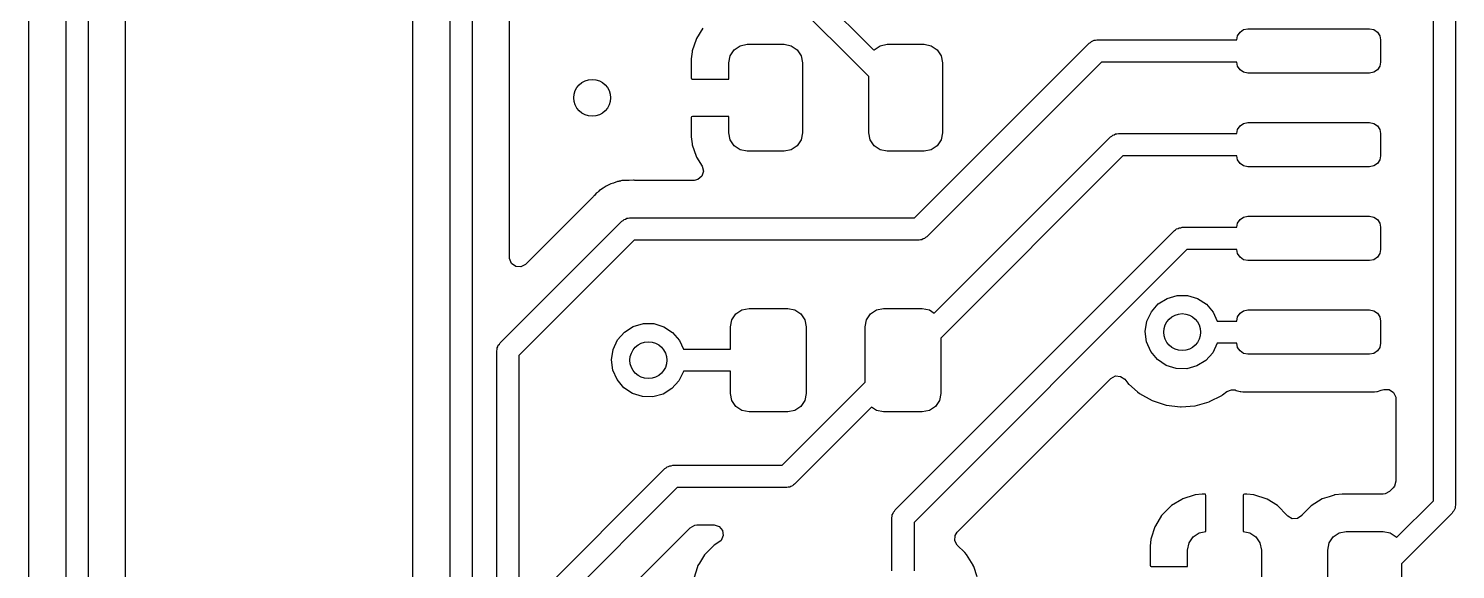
# Model space of a CAD drawing. Extents: x 41 to 172, y -227 to -42.
# Drawn here: x 59.67 to 79.02, y -114.72 to -107.39 of the extents above; entities that cross this region are included whole.
import ezdxf

# ---------------------------------------------------------------- set-up
doc = ezdxf.new("R2010")
doc.units = 0
doc.layers.add('BLACK', color=7, linetype='CONTINUOUS')

msp = doc.modelspace()

# ---------------------------------------------------------------- linework, layer by layer
at = {"layer": 'BLACK', "linetype": 'CONTINUOUS'}
for p, q in [((60.175, -123.444), (60.175, -90.5194)), ((60.475, -90.5216), (60.475, -123.382)), ((59.6665, -90.9712), (59.6665, -123.362)), ((60.9835, -123.119), (60.9835, -90.9712)), ((79.017, -98.872), (79.017, -113.853)), ((64.8735, -102.526), (64.8735, -126.13)), ((65.382, -126.212), (65.382, -102.489)), ((65.682, -102.551), (65.682, -126.15)), ((66.1905, -110.501), (66.1905, -102.814)), ((78.717, -113.791), (78.717, -102.932)), ((69.8495, -106.406), (71.1301, -107.687)), ((71.062, -108.043), (69.5934, -106.575)), ((68.8092, -107.389), (68.7242, -107.527)), ((68.718, -107.54), (68.6669, -107.695)), ((68.7242, -107.527), (68.718, -107.54)), ((74.0491, -107.59), (74.0662, -107.58)), ((74.0662, -107.58), (74.0802, -107.566)), ((74.0802, -107.566), (74.0992, -107.561)), ((74.0992, -107.561), (74.1163, -107.551)), ((74.1163, -107.551), (74.1361, -107.551)), ((74.1361, -107.551), (74.1552, -107.546)), ((74.1552, -107.546), (76.052, -107.546)), ((76.052, -107.546), (76.0634, -107.489)), ((76.0634, -107.489), (76.0959, -107.44)), ((76.0959, -107.44), (76.1446, -107.407)), ((76.1446, -107.407), (76.202, -107.396)), ((76.202, -107.396), (77.852, -107.396)), ((77.852, -107.396), (77.9094, -107.407)), ((77.9094, -107.407), (77.9581, -107.44)), ((77.9581, -107.44), (77.9906, -107.489)), ((77.9906, -107.489), (78.002, -107.546)), ((78.002, -107.546), (78.002, -107.846)), ((68.664, -107.708), (68.6543, -107.802)), ((68.6669, -107.695), (68.664, -107.708)), ((69.162, -107.856), (69.181, -107.76)), ((69.181, -107.76), (69.2352, -107.679)), ((69.2352, -107.679), (69.3163, -107.625)), ((69.3163, -107.625), (69.412, -107.606)), ((69.412, -107.606), (69.912, -107.606)), ((69.912, -107.606), (70.0077, -107.625)), ((70.0077, -107.625), (70.0888, -107.679)), ((70.0888, -107.679), (70.143, -107.76)), ((70.143, -107.76), (70.162, -107.856)), ((71.1301, -107.687), (71.1352, -107.679)), ((71.1352, -107.679), (71.2163, -107.625)), ((71.2163, -107.625), (71.312, -107.606)), ((71.312, -107.606), (71.812, -107.606)), ((71.68, -109.959), (74.0491, -107.59)), ((71.812, -107.606), (71.9077, -107.625)), ((71.9077, -107.625), (71.9888, -107.679)), ((71.9888, -107.679), (72.043, -107.76)), ((72.043, -107.76), (72.062, -107.856)), ((68.6543, -107.802), (68.654, -107.809)), ((68.654, -107.809), (68.654, -108.059)), ((69.162, -108.077), (69.162, -107.856)), ((70.162, -107.856), (70.162, -108.806)), ((74.2173, -107.846), (71.8482, -110.215)), ((72.062, -107.856), (72.062, -108.806)), ((76.052, -107.846), (74.2173, -107.846)), ((76.0634, -107.903), (76.052, -107.846)), ((76.0959, -107.952), (76.0634, -107.903)), ((76.1446, -107.985), (76.0959, -107.952)), ((77.9581, -107.952), (77.9094, -107.985)), ((77.9906, -107.903), (77.9581, -107.952)), ((78.002, -107.846), (77.9906, -107.903)), ((68.654, -108.059), (68.6585, -108.074)), ((68.6585, -108.074), (68.6599, -108.075)), ((68.6599, -108.075), (68.6675, -108.077)), ((68.6675, -108.077), (69.162, -108.077)), ((71.062, -108.806), (71.062, -108.043)), ((76.202, -107.996), (76.1446, -107.985)), ((77.852, -107.996), (76.202, -107.996)), ((77.9094, -107.985), (77.852, -107.996)), ((68.6557, -108.591), (68.654, -108.599)), ((68.654, -108.599), (68.654, -108.853)), ((68.6569, -108.589), (68.6557, -108.591)), ((68.6721, -108.585), (68.6569, -108.589)), ((69.162, -108.585), (68.6721, -108.585)), ((69.162, -108.806), (69.162, -108.585)), ((76.0634, -108.759), (76.0959, -108.71)), ((76.0959, -108.71), (76.1446, -108.677)), ((76.1446, -108.677), (76.202, -108.666)), ((76.202, -108.666), (77.852, -108.666)), ((77.852, -108.666), (77.9094, -108.677)), ((77.9094, -108.677), (77.9581, -108.71)), ((77.9581, -108.71), (77.9906, -108.759)), ((68.654, -108.853), (68.6543, -108.86)), ((68.6543, -108.86), (68.6643, -108.955)), ((69.181, -108.902), (69.162, -108.806)), ((69.2352, -108.983), (69.181, -108.902)), ((70.143, -108.902), (70.0888, -108.983)), ((70.162, -108.806), (70.143, -108.902)), ((71.081, -108.902), (71.062, -108.806)), ((71.1352, -108.983), (71.081, -108.902)), ((71.949, -111.25), (74.3394, -108.86)), ((72.043, -108.902), (71.9888, -108.983)), ((72.062, -108.806), (72.043, -108.902)), ((74.3394, -108.86), (74.3565, -108.85)), ((74.3565, -108.85), (74.3705, -108.836)), ((74.3705, -108.836), (74.3896, -108.831)), ((74.3896, -108.831), (74.4067, -108.821)), ((74.4067, -108.821), (74.4264, -108.821)), ((74.4264, -108.821), (74.4455, -108.816)), ((74.4455, -108.816), (76.052, -108.816)), ((76.052, -108.816), (76.0634, -108.759)), ((77.9906, -108.759), (78.002, -108.816)), ((78.002, -108.816), (78.002, -109.116)), ((68.6643, -108.955), (68.6671, -108.969)), ((68.6671, -108.969), (68.7186, -109.123)), ((68.7186, -109.123), (68.7248, -109.136)), ((68.7248, -109.136), (68.8004, -109.258)), ((69.3163, -109.037), (69.2352, -108.983)), ((69.412, -109.056), (69.3163, -109.037)), ((69.912, -109.056), (69.412, -109.056)), ((70.0077, -109.037), (69.912, -109.056)), ((70.0888, -108.983), (70.0077, -109.037)), ((71.2163, -109.037), (71.1352, -108.983)), ((71.312, -109.056), (71.2163, -109.037)), ((71.812, -109.056), (71.312, -109.056)), ((71.9077, -109.037), (71.812, -109.056)), ((71.9888, -108.983), (71.9077, -109.037)), ((74.5076, -109.116), (72.037, -111.587)), ((76.052, -109.116), (74.5076, -109.116)), ((76.0634, -109.173), (76.052, -109.116)), ((78.002, -109.116), (77.9906, -109.173)), ((68.8192, -109.327), (68.7981, -109.394)), ((68.8004, -109.258), (68.8192, -109.327)), ((76.0959, -109.222), (76.0634, -109.173)), ((76.1446, -109.255), (76.0959, -109.222)), ((76.202, -109.266), (76.1446, -109.255)), ((77.852, -109.266), (76.202, -109.266)), ((77.9094, -109.255), (77.852, -109.266)), ((77.9581, -109.222), (77.9094, -109.255)), ((77.9906, -109.173), (77.9581, -109.222)), ((67.5182, -109.519), (67.4982, -109.527)), ((67.5359, -109.511), (67.5182, -109.519)), ((67.5544, -109.5), (67.5359, -109.511)), ((67.562, -109.498), (67.5544, -109.5)), ((67.5987, -109.487), (67.562, -109.498)), ((67.562, -109.498), (67.562, -109.498)), ((67.61, -109.483), (67.5987, -109.487)), ((67.6456, -109.469), (67.61, -109.483)), ((67.6529, -109.466), (67.6456, -109.469)), ((67.6456, -109.469), (67.6456, -109.469)), ((67.6707, -109.464), (67.6529, -109.466)), ((67.6742, -109.463), (67.6707, -109.464)), ((67.6936, -109.459), (67.6742, -109.463)), ((67.7003, -109.457), (67.6936, -109.459)), ((67.7142, -109.453), (67.7003, -109.457)), ((67.7221, -109.453), (67.7142, -109.453)), ((67.7276, -109.453), (67.7221, -109.453)), ((67.7221, -109.453), (67.7221, -109.453)), ((67.7604, -109.452), (67.7276, -109.453)), ((67.7722, -109.451), (67.7604, -109.452)), ((67.7726, -109.451), (67.7722, -109.451)), ((67.7766, -109.45), (67.7726, -109.451)), ((67.7726, -109.451), (67.7726, -109.451)), ((67.8056, -109.45), (67.7766, -109.45)), ((67.8096, -109.45), (67.8056, -109.45)), ((67.8725, -109.448), (67.8096, -109.45)), ((67.8805, -109.448), (67.8725, -109.448)), ((67.8725, -109.448), (67.8725, -109.448)), ((67.8882, -109.45), (67.8805, -109.448)), ((67.9001, -109.45), (67.8882, -109.45)), ((68.6933, -109.45), (67.9001, -109.45)), ((68.7436, -109.44), (68.6933, -109.45)), ((68.7981, -109.394), (68.7436, -109.44)), ((67.3262, -109.67), (66.4056, -110.59)), ((67.3342, -109.661), (67.3262, -109.67)), ((67.3395, -109.654), (67.3342, -109.661)), ((67.3636, -109.625), (67.3395, -109.654)), ((67.381, -109.613), (67.3636, -109.625)), ((67.396, -109.6), (67.381, -109.613)), ((67.4112, -109.585), (67.396, -109.6)), ((67.418, -109.581), (67.4112, -109.585)), ((67.451, -109.561), (67.418, -109.581)), ((67.418, -109.581), (67.418, -109.581)), ((67.4609, -109.555), (67.451, -109.561)), ((67.4982, -109.527), (67.4609, -109.555)), ((66.0609, -111.654), (67.7119, -110.003)), ((67.7119, -110.003), (67.729, -109.993)), ((67.729, -109.993), (67.743, -109.979)), ((67.743, -109.979), (67.7621, -109.974)), ((67.7621, -109.974), (67.7792, -109.964)), ((67.7792, -109.964), (67.7989, -109.964)), ((67.7989, -109.964), (67.818, -109.959)), ((67.818, -109.959), (71.68, -109.959)), ((75.236, -110.106), (75.2551, -110.101)), ((75.2551, -110.101), (75.2722, -110.091)), ((75.2722, -110.091), (75.2919, -110.091)), ((75.2919, -110.091), (75.311, -110.086)), ((75.311, -110.086), (76.052, -110.086)), ((76.052, -110.086), (76.0634, -110.029)), ((76.0634, -110.029), (76.0959, -109.98)), ((76.0959, -109.98), (76.1446, -109.947)), ((76.1446, -109.947), (76.202, -109.936)), ((76.202, -109.936), (77.852, -109.936)), ((77.852, -109.936), (77.9094, -109.947)), ((77.9094, -109.947), (77.9581, -109.98)), ((77.9581, -109.98), (77.9906, -110.029)), ((77.9906, -110.029), (78.002, -110.086)), ((78.002, -110.086), (78.002, -110.386)), ((67.8801, -110.259), (66.317, -111.822)), ((71.7422, -110.259), (67.8801, -110.259)), ((71.4184, -113.916), (75.2049, -110.13)), ((71.7612, -110.254), (71.7422, -110.259)), ((71.781, -110.254), (71.7612, -110.254)), ((71.7981, -110.244), (71.781, -110.254)), ((71.8172, -110.239), (71.7981, -110.244)), ((71.8311, -110.225), (71.8172, -110.239)), ((71.8482, -110.215), (71.8311, -110.225)), ((75.2049, -110.13), (75.222, -110.12)), ((75.222, -110.12), (75.236, -110.106)), ((75.3731, -110.386), (71.6745, -114.085)), ((76.052, -110.386), (75.3731, -110.386)), ((76.0634, -110.443), (76.052, -110.386)), ((76.0959, -110.492), (76.0634, -110.443)), ((77.9906, -110.443), (77.9581, -110.492)), ((78.002, -110.386), (77.9906, -110.443)), ((66.1908, -110.51), (66.1905, -110.501)), ((66.2156, -110.577), (66.1908, -110.51)), ((66.2725, -110.619), (66.2156, -110.577)), ((66.3433, -110.624), (66.2725, -110.619)), ((66.4056, -110.59), (66.3433, -110.624)), ((76.1446, -110.525), (76.0959, -110.492)), ((76.202, -110.536), (76.1446, -110.525)), ((77.852, -110.536), (76.202, -110.536)), ((77.9094, -110.525), (77.852, -110.536)), ((77.9581, -110.492), (77.9094, -110.525)), ((74.9869, -111.125), (75.1068, -111.05)), ((75.1068, -111.05), (75.2431, -111.011)), ((75.2431, -111.011), (75.3849, -111.011)), ((75.3849, -111.011), (75.5207, -111.052)), ((75.5207, -111.052), (75.6397, -111.129)), ((69.206, -111.341), (69.2602, -111.26)), ((69.2602, -111.26), (69.3413, -111.206)), ((69.3413, -111.206), (69.437, -111.187)), ((69.437, -111.187), (69.962, -111.187)), ((69.962, -111.187), (70.0577, -111.206)), ((70.0577, -111.206), (70.1388, -111.26)), ((70.1388, -111.26), (70.193, -111.341)), ((71.031, -111.341), (71.0852, -111.26)), ((71.0852, -111.26), (71.1663, -111.206)), ((71.1663, -111.206), (71.262, -111.187)), ((71.262, -111.187), (71.787, -111.187)), ((71.787, -111.187), (71.8827, -111.206)), ((71.8827, -111.206), (71.949, -111.25)), ((74.8328, -111.36), (74.8931, -111.231)), ((74.8931, -111.231), (74.9869, -111.125)), ((75.6397, -111.129), (75.7322, -111.237)), ((75.7322, -111.237), (75.7865, -111.356)), ((76.0634, -111.299), (76.0959, -111.25)), ((76.0959, -111.25), (76.1446, -111.217)), ((76.1446, -111.217), (76.202, -111.206)), ((76.202, -111.206), (77.852, -111.206)), ((77.852, -111.206), (77.9094, -111.217)), ((77.9094, -111.217), (77.9581, -111.25)), ((77.9581, -111.25), (77.9906, -111.299)), ((67.7479, -111.506), (67.8678, -111.431)), ((67.8678, -111.431), (68.0041, -111.392)), ((68.0041, -111.392), (68.1459, -111.392)), ((68.1459, -111.392), (68.2817, -111.433)), ((68.2817, -111.433), (68.4007, -111.51)), ((69.187, -111.437), (69.206, -111.341)), ((69.187, -111.737), (69.187, -111.437)), ((70.193, -111.341), (70.212, -111.437)), ((70.212, -111.437), (70.212, -112.337)), ((71.012, -111.437), (71.031, -111.341)), ((71.012, -112.187), (71.012, -111.437)), ((74.811, -111.5), (74.8328, -111.36)), ((75.7865, -111.356), (76.052, -111.356)), ((76.052, -111.356), (76.0634, -111.299)), ((77.9906, -111.299), (78.002, -111.356)), ((78.002, -111.356), (78.002, -111.656)), ((67.5938, -111.741), (67.6541, -111.612)), ((67.6541, -111.612), (67.7479, -111.506)), ((68.4007, -111.51), (68.4932, -111.618)), ((68.4932, -111.618), (68.5475, -111.737)), ((72.037, -111.587), (72.037, -112.337)), ((74.8294, -111.64), (74.811, -111.5)), ((74.8865, -111.77), (74.8294, -111.64)), ((66.017, -111.76), (66.0221, -111.741)), ((66.017, -122.832), (66.017, -111.76)), ((66.0221, -111.721), (66.032, -111.704)), ((66.0221, -111.741), (66.0221, -111.721)), ((66.032, -111.704), (66.0371, -111.685)), ((66.0371, -111.685), (66.0511, -111.671)), ((66.0511, -111.671), (66.0609, -111.654)), ((66.317, -111.822), (66.317, -122.77)), ((67.572, -111.881), (67.5938, -111.741)), ((68.5475, -111.737), (69.187, -111.737)), ((74.9777, -111.879), (74.8865, -111.77)), ((75.7255, -111.786), (75.6304, -111.891)), ((75.7873, -111.658), (75.7255, -111.786)), ((75.7877, -111.656), (75.7873, -111.658)), ((76.052, -111.656), (75.7877, -111.656)), ((76.0634, -111.713), (76.052, -111.656)), ((76.0959, -111.762), (76.0634, -111.713)), ((76.1446, -111.795), (76.0959, -111.762)), ((76.202, -111.806), (76.1446, -111.795)), ((77.852, -111.806), (76.202, -111.806)), ((77.9094, -111.795), (77.852, -111.806)), ((77.9581, -111.762), (77.9094, -111.795)), ((77.9906, -111.713), (77.9581, -111.762)), ((78.002, -111.656), (77.9906, -111.713)), ((67.5904, -112.021), (67.572, -111.881)), ((67.6475, -112.151), (67.5904, -112.021)), ((68.5483, -112.039), (68.4865, -112.167)), ((68.5487, -112.037), (68.5483, -112.039)), ((69.187, -112.037), (68.5487, -112.037)), ((69.187, -112.337), (69.187, -112.037)), ((75.0957, -111.957), (74.9777, -111.879)), ((75.2311, -112), (75.0957, -111.957)), ((75.3728, -112.002), (75.2311, -112)), ((75.5096, -111.965), (75.3728, -112.002)), ((75.6304, -111.891), (75.5096, -111.965)), ((67.7387, -112.26), (67.6475, -112.151)), ((68.4865, -112.167), (68.3914, -112.272)), ((69.8876, -113.312), (71.012, -112.187)), ((72.2615, -114.217), (74.3433, -112.135)), ((74.3433, -112.135), (74.4056, -112.101)), ((74.4056, -112.101), (74.4764, -112.106)), ((74.4764, -112.106), (74.5312, -112.146)), ((74.5312, -112.146), (74.5729, -112.198)), ((74.5729, -112.198), (74.582, -112.21)), ((74.582, -112.21), (74.5867, -112.214)), ((74.5867, -112.214), (74.5867, -112.214)), ((74.5867, -112.214), (74.7049, -112.314)), ((67.8567, -112.338), (67.7387, -112.26)), ((67.9921, -112.381), (67.8567, -112.338)), ((68.1338, -112.383), (67.9921, -112.381)), ((68.2706, -112.346), (68.1338, -112.383)), ((68.3914, -112.272), (68.2706, -112.346)), ((69.206, -112.433), (69.187, -112.337)), ((70.212, -112.337), (70.193, -112.433)), ((72.037, -112.337), (72.018, -112.433)), ((74.7049, -112.314), (74.7326, -112.338)), ((74.7326, -112.338), (74.9053, -112.435)), ((75.683, -112.448), (75.8485, -112.364)), ((75.8485, -112.364), (75.854, -112.362)), ((75.8485, -112.364), (75.8485, -112.364)), ((75.854, -112.362), (75.8589, -112.358)), ((75.8589, -112.358), (75.9161, -112.313)), ((75.8589, -112.358), (75.8589, -112.358)), ((75.9161, -112.313), (75.9821, -112.287)), ((75.9821, -112.287), (76.0288, -112.291)), ((76.0288, -112.291), (76.0442, -112.296)), ((76.0442, -112.296), (76.0982, -112.312)), ((76.0982, -112.312), (76.1046, -112.312)), ((76.1046, -112.312), (76.1046, -112.312)), ((76.1046, -112.312), (76.133, -112.314)), ((76.133, -112.314), (76.133, -112.314)), ((76.133, -112.314), (76.1355, -112.314)), ((76.1355, -112.314), (77.9185, -112.314)), ((77.9185, -112.314), (77.9209, -112.314)), ((77.9209, -112.314), (77.921, -112.314)), ((77.921, -112.314), (77.9494, -112.312)), ((77.9494, -112.312), (77.9494, -112.312)), ((77.9494, -112.312), (77.9558, -112.312)), ((77.9558, -112.312), (77.962, -112.31)), ((77.962, -112.31), (78.0112, -112.295)), ((77.962, -112.31), (77.962, -112.31)), ((78.0112, -112.295), (78.0473, -112.285)), ((78.0473, -112.285), (78.1183, -112.285)), ((78.1183, -112.285), (78.178, -112.324)), ((78.178, -112.324), (78.2073, -112.388)), ((78.2073, -112.388), (78.2085, -112.406)), ((78.2085, -112.406), (78.2085, -113.528)), ((69.2602, -112.514), (69.206, -112.433)), ((69.3413, -112.568), (69.2602, -112.514)), ((69.437, -112.587), (69.3413, -112.568)), ((69.962, -112.587), (69.437, -112.587)), ((70.0577, -112.568), (69.962, -112.587)), ((71.1, -112.524), (70.0558, -113.568)), ((70.1388, -112.514), (70.0577, -112.568)), ((70.193, -112.433), (70.1388, -112.514)), ((71.1663, -112.568), (71.1, -112.524)), ((71.262, -112.587), (71.1663, -112.568)), ((71.787, -112.587), (71.262, -112.587)), ((71.8827, -112.568), (71.787, -112.587)), ((71.9638, -112.514), (71.8827, -112.568)), ((72.018, -112.433), (71.9638, -112.514)), ((74.9053, -112.435), (75.0934, -112.496)), ((75.0934, -112.496), (75.2898, -112.519)), ((75.2898, -112.519), (75.2959, -112.519)), ((75.2959, -112.519), (75.4808, -112.504)), ((75.2959, -112.519), (75.2959, -112.519)), ((75.4808, -112.504), (75.4808, -112.504)), ((75.4808, -112.504), (75.487, -112.504)), ((75.487, -112.504), (75.6775, -112.451)), ((75.6775, -112.451), (75.683, -112.448)), ((75.683, -112.448), (75.683, -112.448)), ((66.5689, -115.083), (68.2961, -113.356)), ((68.2961, -113.356), (68.3132, -113.346)), ((68.3132, -113.346), (68.3272, -113.332)), ((68.3272, -113.332), (68.3463, -113.327)), ((68.3463, -113.327), (68.3634, -113.317)), ((68.3634, -113.317), (68.3831, -113.317)), ((68.3831, -113.317), (68.4022, -113.312)), ((68.4022, -113.312), (69.8876, -113.312)), ((70.0387, -113.578), (70.0247, -113.592)), ((70.0558, -113.568), (70.0387, -113.578)), ((78.2085, -113.528), (78.1885, -113.596)), ((68.4643, -113.612), (66.825, -115.251)), ((69.9497, -113.612), (68.4643, -113.612)), ((69.9688, -113.607), (69.9497, -113.612)), ((69.9885, -113.607), (69.9688, -113.607)), ((70.0056, -113.597), (69.9885, -113.607)), ((70.0247, -113.592), (70.0056, -113.597)), ((75.305, -113.773), (75.1672, -113.858)), ((75.3182, -113.767), (75.305, -113.773)), ((75.4724, -113.715), (75.3182, -113.767)), ((75.4858, -113.712), (75.4724, -113.715)), ((75.5814, -113.702), (75.4858, -113.712)), ((75.5879, -113.702), (75.5814, -113.702)), ((75.6175, -113.702), (75.5879, -113.702)), ((75.6251, -113.704), (75.6175, -113.702)), ((75.6265, -113.705), (75.6251, -113.704)), ((75.631, -113.72), (75.6265, -113.705)), ((75.631, -114.211), (75.631, -113.72)), ((76.1407, -113.708), (76.139, -113.716)), ((76.139, -113.716), (76.139, -114.211)), ((76.1419, -113.706), (76.1407, -113.708)), ((76.1571, -113.702), (76.1419, -113.706)), ((76.1821, -113.702), (76.1571, -113.702)), ((76.1886, -113.702), (76.1821, -113.702)), ((76.2829, -113.712), (76.1886, -113.702)), ((76.2963, -113.715), (76.2829, -113.712)), ((76.4506, -113.766), (76.2963, -113.715)), ((76.4638, -113.772), (76.4506, -113.766)), ((76.6018, -113.857), (76.4638, -113.772)), ((77.2111, -113.768), (77.0607, -113.862)), ((77.3024, -113.738), (77.2111, -113.768)), ((77.3723, -113.715), (77.3024, -113.738)), ((77.3788, -113.712), (77.3723, -113.715)), ((77.3723, -113.715), (77.3723, -113.715)), ((77.3857, -113.712), (77.3788, -113.712)), ((77.4813, -113.702), (77.3857, -113.712)), ((77.3857, -113.712), (77.3857, -113.712)), ((77.4814, -113.702), (77.4813, -113.702)), ((77.4846, -113.701), (77.4814, -113.702)), ((78.035, -113.701), (77.4846, -113.701)), ((78.0618, -113.699), (78.035, -113.701)), ((78.1241, -113.665), (78.0618, -113.699)), ((78.1716, -113.617), (78.1241, -113.665)), ((78.1885, -113.596), (78.1716, -113.617)), ((71.3796, -113.984), (71.3895, -113.967)), ((71.3895, -113.967), (71.3946, -113.947)), ((71.3946, -113.947), (71.4086, -113.934)), ((71.4086, -113.934), (71.4184, -113.916)), ((75.1558, -113.867), (75.0413, -113.982)), ((75.1672, -113.858), (75.1558, -113.867)), ((76.6132, -113.866), (76.6018, -113.857)), ((76.7279, -113.981), (76.6132, -113.866)), ((77.0607, -113.862), (76.9357, -113.987)), ((78.2169, -114.291), (78.717, -113.791)), ((78.9731, -113.959), (78.285, -114.647)), ((78.9829, -113.942), (78.9731, -113.959)), ((78.9969, -113.928), (78.9829, -113.942)), ((79.002, -113.909), (78.9969, -113.928)), ((79.0119, -113.892), (79.002, -113.909)), ((79.017, -113.853), (79.0119, -113.872)), ((79.0119, -113.872), (79.0119, -113.892)), ((67.3704, -115.425), (68.6381, -114.157)), ((68.6381, -114.157), (68.7004, -114.123)), ((68.7004, -114.123), (68.7271, -114.12)), ((68.7271, -114.12), (68.9627, -114.12)), ((68.9627, -114.12), (69.0309, -114.14)), ((69.0309, -114.14), (69.0773, -114.194)), ((71.3745, -114.022), (71.3796, -114.003)), ((71.3745, -114.743), (71.3745, -114.022)), ((71.3796, -114.003), (71.3796, -113.984)), ((71.6745, -114.085), (71.6745, -114.743)), ((74.941, -114.144), (74.8899, -114.299)), ((74.9472, -114.131), (74.941, -114.144)), ((75.0322, -113.993), (74.9472, -114.131)), ((75.0413, -113.982), (75.0322, -113.993)), ((76.7359, -113.991), (76.7279, -113.981)), ((76.7433, -113.999), (76.7359, -113.991)), ((76.8047, -114.035), (76.7433, -113.999)), ((76.8756, -114.032), (76.8047, -114.035)), ((76.9329, -113.991), (76.8756, -114.032)), ((76.9357, -113.987), (76.9329, -113.991)), ((69.029, -114.353), (68.9627, -114.395)), ((69.058, -114.329), (69.029, -114.353)), ((69.0874, -114.264), (69.058, -114.329)), ((69.0773, -114.194), (69.0874, -114.264)), ((72.2275, -114.333), (72.2325, -114.262)), ((72.2616, -114.395), (72.2275, -114.333)), ((72.2325, -114.262), (72.2615, -114.217)), ((74.887, -114.312), (74.8773, -114.406)), ((74.8899, -114.299), (74.887, -114.312)), ((75.404, -114.364), (75.4582, -114.283)), ((75.4582, -114.283), (75.5393, -114.229)), ((75.5393, -114.229), (75.631, -114.211)), ((76.139, -114.211), (76.2307, -114.229)), ((76.2307, -114.229), (76.3118, -114.283)), ((76.3118, -114.283), (76.366, -114.364)), ((77.304, -114.364), (77.3582, -114.283)), ((77.3582, -114.283), (77.4393, -114.229)), ((77.4393, -114.229), (77.535, -114.21)), ((77.535, -114.21), (78.035, -114.21)), ((78.035, -114.21), (78.1307, -114.229)), ((78.1307, -114.229), (78.2118, -114.283)), ((78.2118, -114.283), (78.2169, -114.291)), ((68.8339, -114.526), (68.7637, -114.64)), ((68.8377, -114.52), (68.8339, -114.526)), ((68.8339, -114.526), (68.8339, -114.526)), ((68.9627, -114.395), (68.8377, -114.52)), ((72.3615, -114.495), (72.2616, -114.395)), ((72.3855, -114.519), (72.3615, -114.495)), ((72.4747, -114.663), (72.3855, -114.519)), ((74.8773, -114.406), (74.877, -114.413)), ((74.877, -114.413), (74.877, -114.663)), ((75.385, -114.46), (75.404, -114.364)), ((75.385, -114.681), (75.385, -114.46)), ((76.366, -114.364), (76.385, -114.46)), ((76.385, -114.46), (76.385, -115.41)), ((77.285, -114.46), (77.304, -114.364)), ((77.285, -115.41), (77.285, -114.46)), ((68.7339, -114.703), (68.6915, -114.831)), ((68.7449, -114.67), (68.7339, -114.703)), ((68.7637, -114.64), (68.7449, -114.67)), ((72.4785, -114.669), (72.4747, -114.663)), ((72.4838, -114.685), (72.4785, -114.669)), ((72.5301, -114.824), (72.4838, -114.685)), ((74.877, -114.663), (74.8815, -114.678)), ((74.8815, -114.678), (74.8829, -114.679)), ((74.8829, -114.679), (74.8905, -114.681)), ((74.8905, -114.681), (75.385, -114.681)), ((78.285, -114.647), (78.285, -115.41))]:
    msp.add_line(p, q, dxfattribs=at)
at = {"layer": 'BLACK'}
for centre in [(67.31, -108.331), (75.311, -111.506), (68.072, -111.887)]:
    msp.add_circle(centre, 0.25, dxfattribs=at)

doc.saveas('drawing.dxf')
